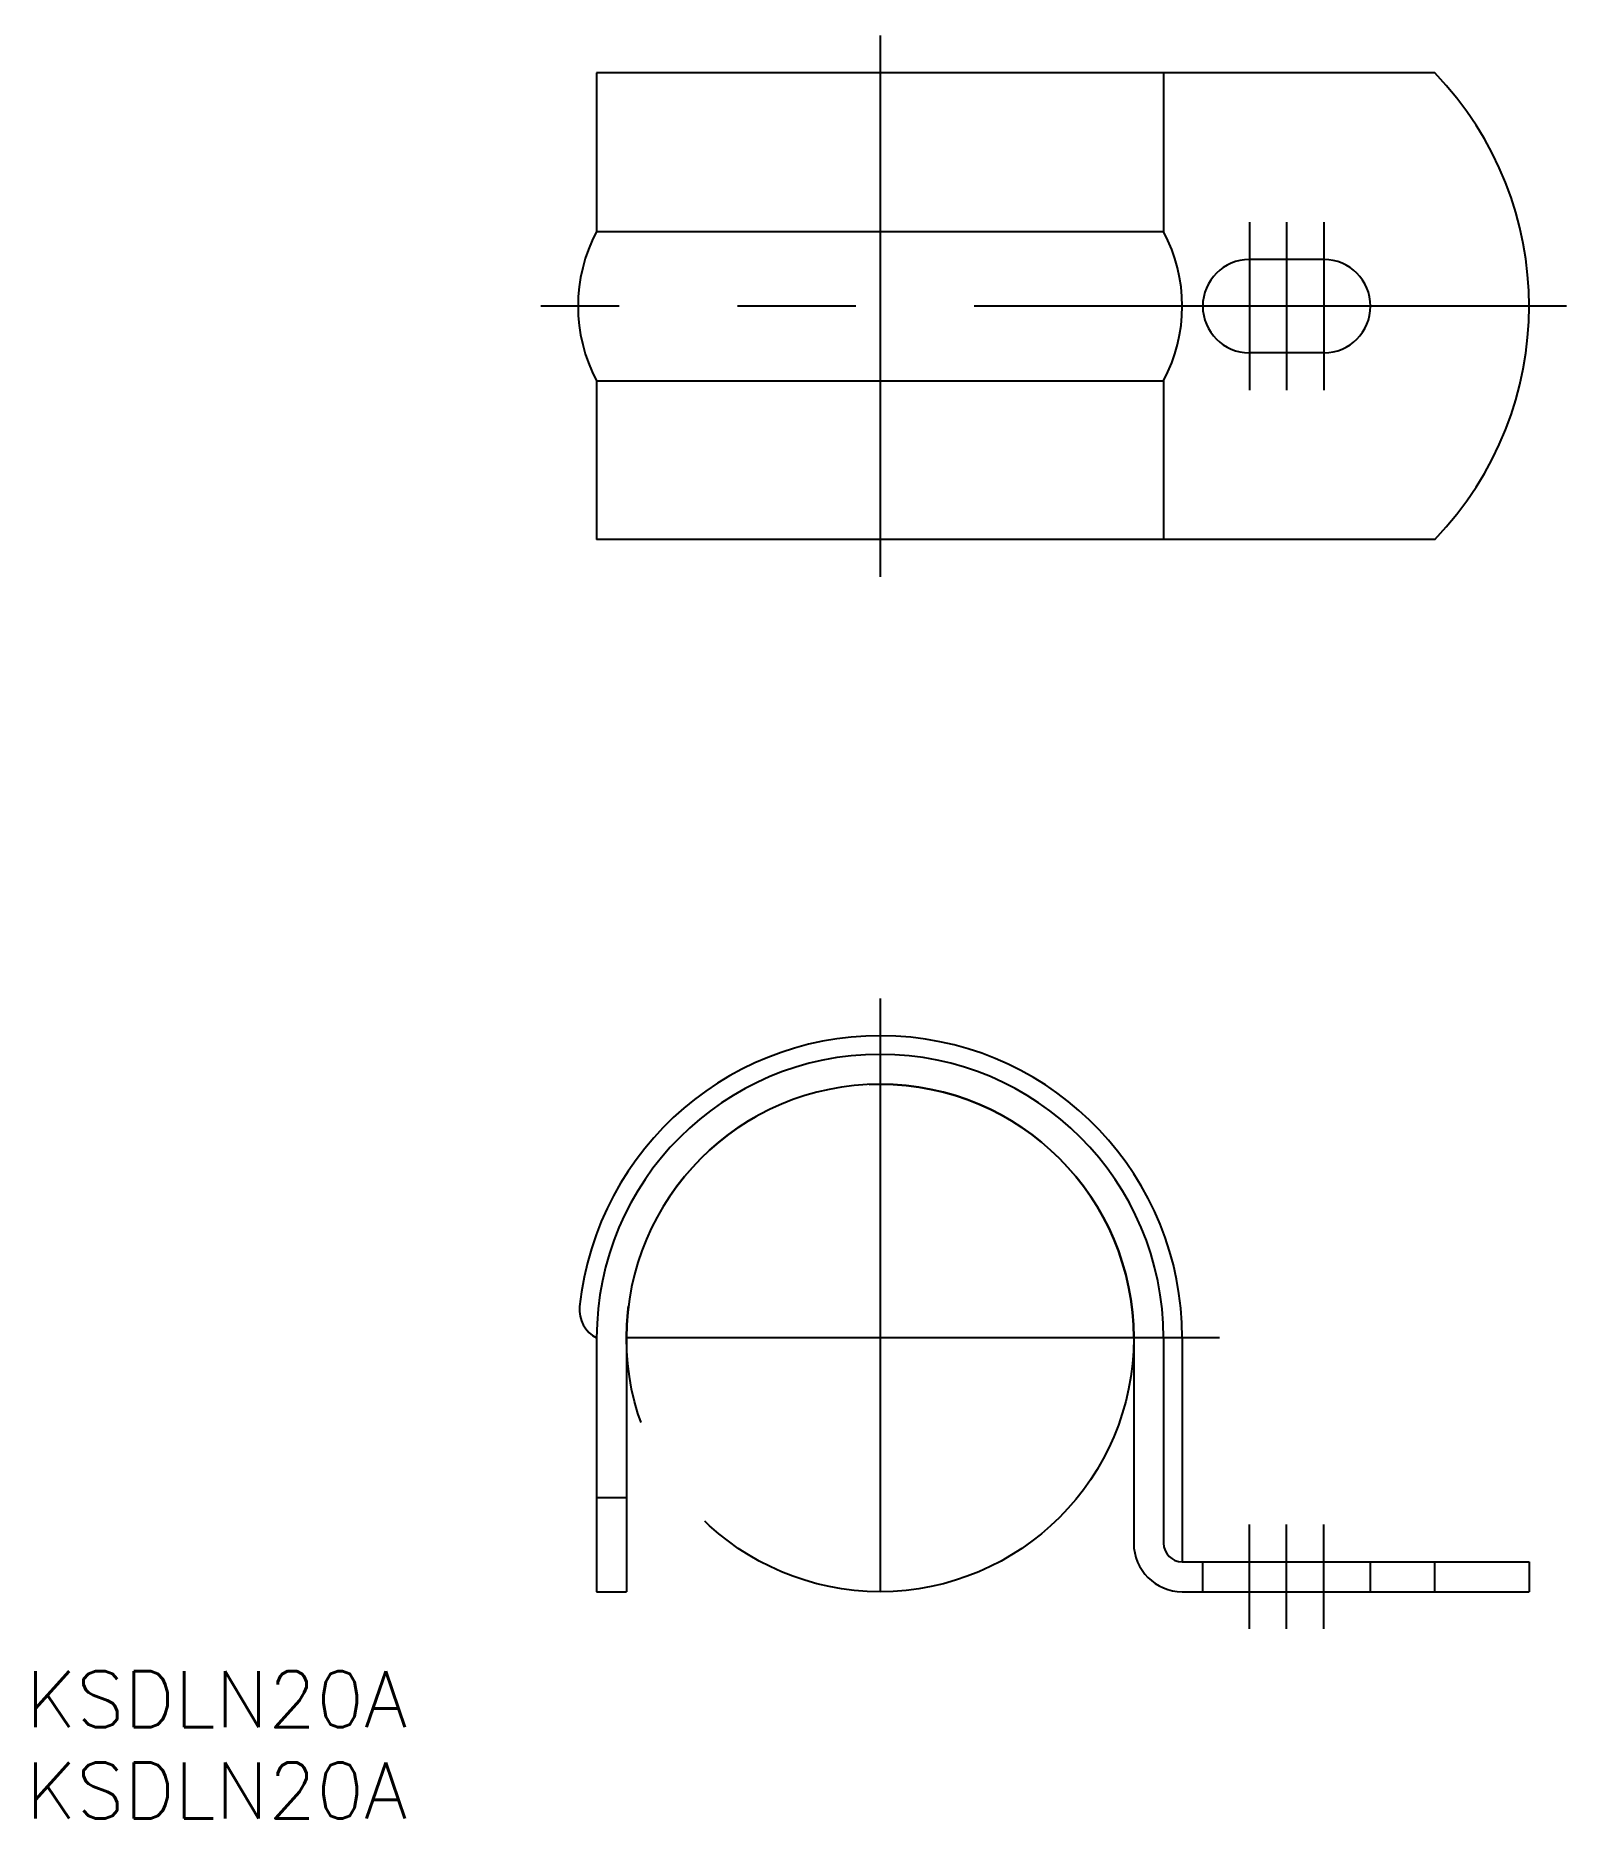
# Model space of a CAD drawing. Extents: x -45.3 to 36.8, y -25.8 to 69.8.
import ezdxf

# ---------------------------------------------------------------- set-up
doc = ezdxf.new("R2010")
doc.units = 0
for name, pattern in [('CENTER', [50.8, 31.75, -6.35, 6.35, -6.35]), ('DASHED', [19.05, 12.7, -6.35]), ('PHANTOM', [63.5, 31.75, -6.35, 6.35, -6.35, 6.35, -6.35])]:
    doc.linetypes.add(name, pattern=pattern)
doc.layers.get('0').update_dxf_attribs({"linetype": 'CONTINUOUS'})
doc.layers.add('CENTER', color=1, linetype='CENTER')
doc.styles.get("Standard").update_dxf_attribs({"font": 'txt.shx', "height": 3, "bigfont": 'bigfont.shx'})

msp = doc.modelspace()

# ---------------------------------------------------------------- linework, layer by layer
at = {"color": 7, "linetype": 'CONTINUOUS'}
for p, q in [((29.752, 67.806), (-15.2, 67.806)), ((-15.2, 67.806), (-15.2, 59.306)), ((15.2, 67.806), (15.2, 59.306)), ((-15.2, 59.306), (15.2, 59.306)), ((23.8, 57.806), (19.8, 57.806)), ((23.8, 52.806), (19.8, 52.806)), ((-15.2, 51.306), (15.2, 51.306)), ((-15.2, 51.306), (-15.2, 42.806)), ((15.2, 51.306), (15.2, 42.806)), ((29.752, 42.806), (-15.2, 42.806)), ((-15.2, 0), (-15.2, -13.6)), ((-13.6, 0), (-13.6, -13.6)), ((15.2, 0), (15.2, -11)), ((16.2, 0), (16.2, -12)), ((13.6, 0), (13.6, -11)), ((-15.2, -8.552), (-13.6, -8.552)), ((16.2, -12), (34.8, -12)), ((29.752, -13.6), (29.752, -12)), ((34.8, -12), (34.8, -13.6)), ((-15.2, -13.6), (-13.6, -13.6)), ((16.2, -13.6), (34.8, -13.6))]:
    msp.add_line(p, q, dxfattribs=at)
at = {"color": 3, "linetype": 'DASHED'}
for p, q in [((17.3, -13.6), (17.3, -12)), ((26.3, -13.6), (26.3, -12))]:
    msp.add_line(p, q, dxfattribs=at)
at = {"color": 3, "linetype": 'PHANTOM'}
msp.add_circle((0, 0), 13.6, dxfattribs=at)
at = {"color": 7, "linetype": 'CONTINUOUS'}
for centre, radius, start, end in [((16.8, 55.306), 18, 316.01704, 43.98296), ((-7.7, 55.306), 8.5, 151.92751, 208.07249), ((7.7, 55.306), 8.5, 331.92751, 28.07249), ((19.8, 55.306), 2.5, 90, 270), ((23.8, 55.306), 2.5, 270, 90), ((0, 0), 16.2, 0, 174.05045), ((0, 0), 15.2, 0, 180), ((0, 0), 13.6, 0, 180), ((-14.441, 1.5), 1.681, 173.89392, 243.15991), ((16.2, -11), 2.6, 180, 270), ((16.2, -11), 1, 180, 270)]:
    msp.add_arc(centre, radius, start, end, dxfattribs=at)
at = {"layer": 'CENTER', "color": 1, "linetype": 'CENTER'}
for p, q in [((0, 69.806), (0, 40.806)), ((19.8, 59.806), (19.8, 50.806)), ((21.8, 59.806), (21.8, 50.806)), ((23.8, 59.806), (23.8, 50.806)), ((36.8, 55.306), (-18.2, 55.306)), ((0, 18.2), (0, -15.6)), ((18.2, 0), (-18.2, 0)), ((19.8, -15.6), (19.8, -10)), ((21.8, -15.6), (21.8, -10)), ((23.8, -15.6), (23.8, -10))]:
    msp.add_line(p, q, dxfattribs=at)

# ---------------------------------------------------------------- texts
at = {"color": 7, "linetype": 'CONTINUOUS'}
for p in [(-45.799, -20.865), (-45.799, -25.75)]:
    msp.add_text('KSDLN20A', height=3, dxfattribs=at).set_placement(p)

doc.saveas('drawing.dxf')
